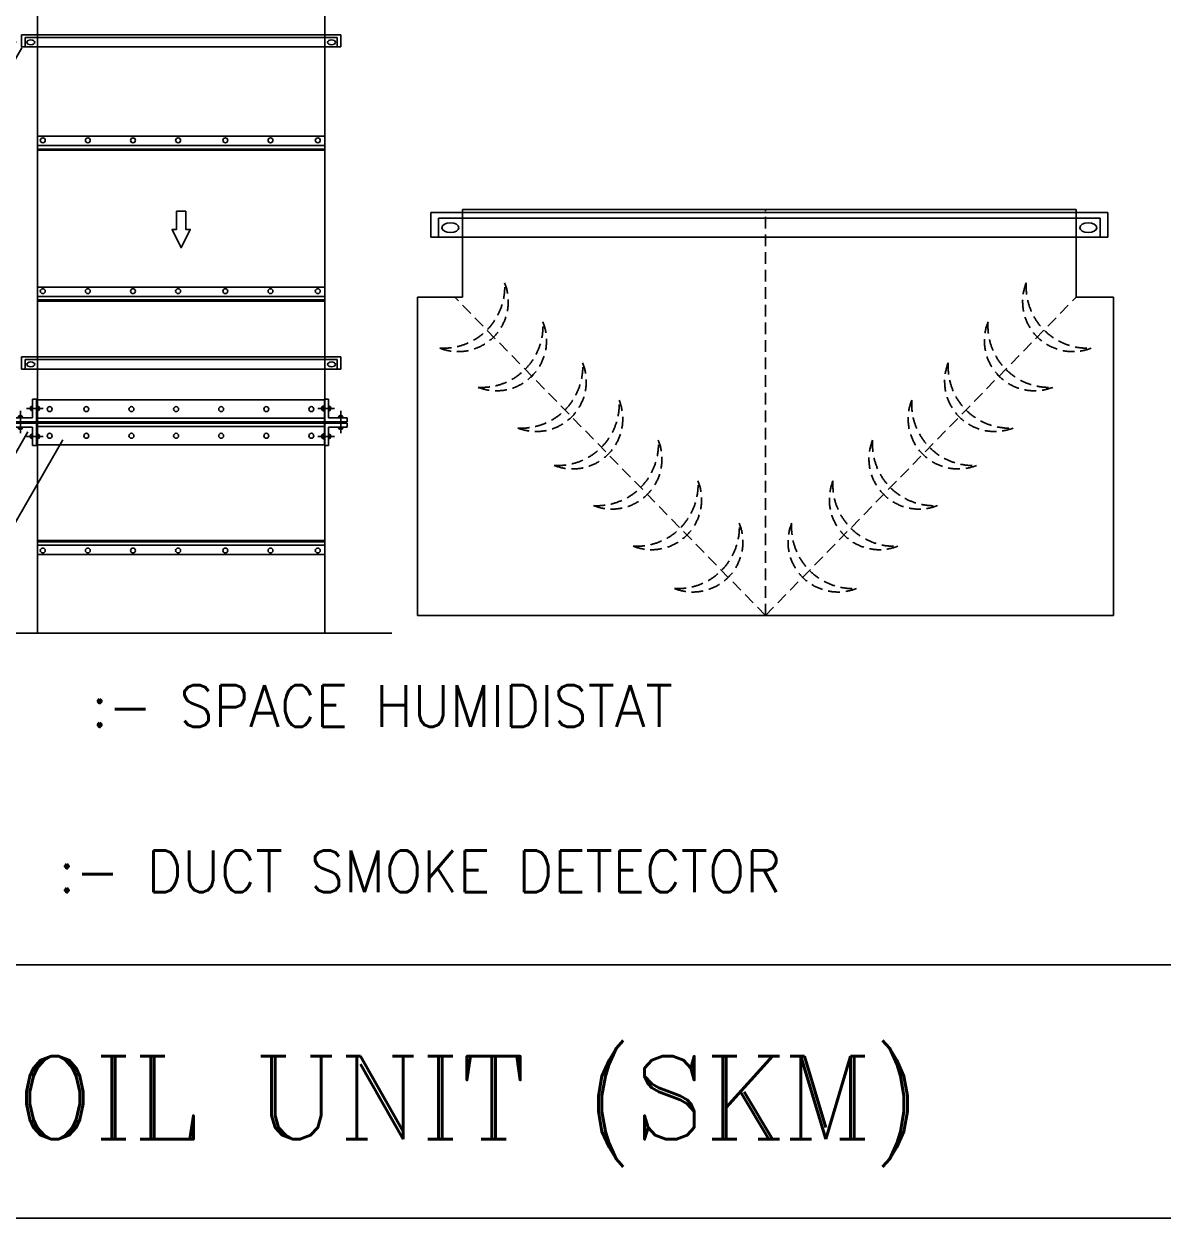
# Model space of a CAD drawing. Extents: x 462150 to 608263, y 35809 to 85242.
# Drawn here: x 517754 to 521027, y 52752 to 56182 of the extents above; entities that cross this region are included whole.
import ezdxf
from ezdxf.enums import TextEntityAlignment as Align

# ---------------------------------------------------------------- set-up
doc = ezdxf.new("R2010")
doc.units = 0
doc.header["$LTSCALE"] = 500
doc.header["$MEASUREMENT"] = 0
doc.linetypes.add('DSH1', pattern=[0.101, 0.067, -0.034])
doc.linetypes.add('HIDDEN2', pattern=[4.7625, 3.175, -1.5875])
for name, color, linetype in [('ARROW', 2, 'Continuous'), ('DUCT-OP', 3, 'Continuous'), ('EQP', 1, 'Continuous'), ('EXHD', 4, 'Continuous'), ('M_ARR', 2, 'Continuous'), ('PL-W-TEXT', 7, 'Continuous'), ('S-DUCT', 3, 'Continuous'), ('Text', 50, 'Continuous'), ('text-', 7, 'Continuous'), ('TXT', 2, 'Continuous')]:
    doc.layers.add(name, color=color, linetype=linetype)
doc.styles.add('FF-LOOP', font='romanc.shx', dxfattribs={"height": 2})
doc.styles.add('MOHAMED', font='STENCIL.SHX', dxfattribs={"height": 105})
doc.styles.add('MON', font='romans.shx', dxfattribs={"width": 0.9, "height": 105})

# ---------------------------------------------------------------- blocks, each defined once
blk = doc.blocks.new('sup2')
at = {"layer": 'EQP'}
for p, q in [((-555.6, 35), (-500, 35)), ((-555.6, 35), (-555.6, -35)), ((555.6, 35), (500, 35)), ((555.6, 35), (555.6, -35)), ((-500, 18.9), (-542.9, 18.9)), ((-542.9, 18.9), (-542.9, -35)), ((500, 18.9), (542.9, 18.9)), ((542.9, 18.9), (542.9, -35)), ((-555.6, -35), (-500, -35)), ((555.6, -35), (500, -35))]:
    blk.add_line(p, q, dxfattribs=at)
at = {"layer": 'EQP', "linetype": 'HIDDEN2'}
for p, q in [((500, 35), (-500, 35)), ((500, 18.9), (-500, 18.9)), ((500, -35), (-500, -35))]:
    blk.add_line(p, q, dxfattribs=at)
at = {"layer": 'EQP'}
for centre in [(-523.6, -8.3), (523.6, -8.3)]:
    blk.add_circle(centre, 13.9, dxfattribs=at)
blk = doc.blocks.new('ARR00A')
at = {"layer": 'M_ARR'}
blk.add_lwpolyline([(-7, 0.88), (-7, -0.88), (-3.5, -0.88), (-3.5, -1.75), (0, 0), (-3.5, 1.75), (-3.5, 0.88)], close=True, dxfattribs=at)
blk = doc.blocks.new('A$C27B15C2C')
at = {"layer": 'EQP'}
for p, q in [((0, 80.8), (1650, 80.8)), ((0, 73.7), (1650, 73.7)), ((0, 53.7), (1650, 53.7)), ((0, 0), (1650, 0))]:
    blk.add_line(p, q, dxfattribs=at)
for centre in [(31.1, 23.7), (290.3, 23.7), (549.5, 23.7), (808.6, 23.7), (1080.3, 23.7), (1339.5, 23.7), (1611.2, 23.7)]:
    blk.add_circle(centre, 14.1, dxfattribs=at)
blk = doc.blocks.new('A$C22B84A89')
at = {"layer": 'EQP'}
for p, q in [((167.6, 213.4), (71.7, 213.4)), ((106, 266.2), (129.6, 266.2)), ((106, 160.2), (106, 266.2)), ((106, 195.7), (106, 231.1)), ((129.6, 136.7), (129.6, 266.2)), ((134.3, 262.7), (1779.6, 262.7)), ((134.3, 195.7), (134.3, 231.1)), ((1746.3, 213.4), (1842.2, 213.4)), ((1779.6, 195.7), (1779.6, 231.1)), ((1807.9, 266.2), (1784.3, 266.2)), ((1784.3, 136.7), (1784.3, 266.2)), ((1807.9, 160.2), (1807.9, 266.2)), ((1807.9, 195.7), (1807.9, 231.1)), ((0, 160.2), (106, 160.2)), ((0, 136.7), (0, 160.2)), ((54.3, 160.2), (19, 160.2)), ((36.6, 71.4), (36.6, 199.1)), ((134.3, 156.7), (1779.6, 156.7)), ((1913.9, 160.2), (1807.9, 160.2)), ((1859.6, 160.2), (1894.9, 160.2)), ((1877.3, 71.4), (1877.3, 199.1)), ((1913.9, 136.7), (1913.9, 160.2)), ((129.6, 136.7), (0, 136.7)), ((0, 133.1), (205.1, 133.1)), ((129.6, 129.6), (0, 129.6)), ((0, 129.6), (0, 106)), ((0, 106), (106, 106)), ((54.3, 106), (19, 106)), ((106, 106), (106, 0)), ((106, 70.5), (106, 35.2)), ((129.6, 129.6), (129.6, 0)), ((134.3, 136.7), (1779.6, 136.7)), ((134.3, 129.6), (1779.6, 129.6)), ((134.3, 109.6), (1779.6, 109.6)), ((134.3, 70.5), (134.3, 35.2)), ((1913.9, 133.1), (1708.8, 133.1)), ((1779.6, 70.5), (1779.6, 35.2)), ((1784.3, 136.7), (1913.9, 136.7)), ((1784.3, 129.6), (1784.3, 0)), ((1784.3, 129.6), (1913.9, 129.6)), ((1913.9, 106), (1807.9, 106)), ((1807.9, 106), (1807.9, 0)), ((1807.9, 70.5), (1807.9, 35.2)), ((1859.6, 106), (1894.9, 106)), ((1913.9, 129.6), (1913.9, 106)), ((167.6, 52.9), (71.7, 52.9)), ((134.3, 3.5), (1779.6, 3.5)), ((1746.3, 52.9), (1842.2, 52.9)), ((106, 0), (129.6, 0)), ((1807.9, 0), (1784.3, 0))]:
    blk.add_line(p, q, dxfattribs=at)
for centre in [(205, 209.7), (415.8, 209.7), (674.9, 209.7), (931.4, 209.7), (1190.6, 209.7), (1449.7, 209.7), (1708.9, 209.7), (205, 56.5), (415.8, 56.5), (674.9, 56.5), (931.4, 56.5), (1190.6, 56.5), (1449.7, 56.5), (1708.9, 56.5)]:
    blk.add_circle(centre, 14.1, dxfattribs=at)
for points in [[(89, 208.7), (89.1, 218.6), (88.4, 212), (88.4, 214.9)], [(90.3, 205.4), (90.3, 221.5), (89, 208.7), (89.1, 218.6)], [(92.2, 202.4), (92.1, 224.4), (90.3, 205.4), (90.3, 221.5)], [(94.3, 200.2), (94.2, 226.6), (92.2, 202.4), (92.1, 224.4)], [(97.2, 198.2), (97.2, 228.5), (94.3, 200.2), (94.2, 226.6)], [(101.3, 196.3), (101.3, 230.5), (97.2, 198.2), (97.2, 228.5)], [(106, 195.7), (106, 231.2), (101.3, 196.3), (101.3, 230.5)], [(134.3, 195.7), (134.3, 231.2), (139, 196.3), (139, 230.5)], [(139, 196.3), (139, 230.5), (143.1, 198.2), (143.1, 228.5)], [(143.1, 198.2), (143.1, 228.5), (146, 200.2), (146.1, 226.6)], [(146, 200.2), (146.1, 226.6), (148.2, 202.4), (148.3, 224.4)], [(148.2, 202.4), (148.3, 224.4), (150, 205.4), (150, 221.5)], [(150, 205.4), (150, 221.5), (151.3, 208.7), (151.2, 218.6)], [(151.3, 208.7), (151.2, 218.6), (151.9, 212), (151.9, 214.9)], [(1762.6, 208.7), (1762.7, 218.6), (1762, 212), (1762, 214.9)], [(1763.9, 205.4), (1763.9, 221.5), (1762.6, 208.7), (1762.7, 218.6)], [(1765.7, 202.4), (1765.6, 224.4), (1763.9, 205.4), (1763.9, 221.5)], [(1767.9, 200.2), (1767.8, 226.6), (1765.7, 202.4), (1765.6, 224.4)], [(1770.7, 198.2), (1770.7, 228.5), (1767.9, 200.2), (1767.8, 226.6)], [(1774.8, 196.3), (1774.8, 230.5), (1770.7, 198.2), (1770.7, 228.5)], [(1779.6, 195.7), (1779.6, 231.2), (1774.8, 196.3), (1774.8, 230.5)], [(1807.9, 195.7), (1807.9, 231.2), (1812.6, 196.3), (1812.6, 230.5)], [(1812.6, 196.3), (1812.6, 230.5), (1816.7, 198.2), (1816.7, 228.5)], [(1816.7, 198.2), (1816.7, 228.5), (1819.6, 200.2), (1819.7, 226.6)], [(1819.6, 200.2), (1819.7, 226.6), (1821.7, 202.4), (1821.8, 224.4)], [(1821.7, 202.4), (1821.8, 224.4), (1823.6, 205.4), (1823.6, 221.5)], [(1823.6, 205.4), (1823.6, 221.5), (1824.9, 208.7), (1824.8, 218.6)], [(1824.9, 208.7), (1824.8, 218.6), (1825.4, 212), (1825.4, 214.9)], [(54.3, 160.2), (18.9, 160.2), (53.7, 165), (19.5, 165)], [(53.7, 165), (19.5, 165), (51.9, 169.1), (21.5, 169.1)], [(51.9, 169.1), (21.5, 169.1), (49.8, 171.9), (23.4, 172)], [(49.8, 171.9), (23.4, 172), (47.6, 174.1), (25.6, 174.2)], [(47.6, 174.1), (25.6, 174.2), (44.6, 175.9), (28.5, 175.9)], [(44.6, 175.9), (28.5, 175.9), (41.3, 177.3), (31.4, 177.2)], [(41.3, 177.3), (31.4, 177.2), (38, 177.8), (35.1, 177.8)], [(1859.6, 160.2), (1895, 160.2), (1860.2, 165), (1894.3, 165)], [(1860.2, 165), (1894.3, 165), (1862, 169.1), (1892.4, 169.1)], [(1862, 169.1), (1892.4, 169.1), (1864.1, 171.9), (1890.5, 172)], [(1864.1, 171.9), (1890.5, 172), (1866.3, 174.1), (1888.2, 174.2)], [(1866.3, 174.1), (1888.2, 174.2), (1869.3, 175.9), (1885.3, 175.9)], [(1869.3, 175.9), (1885.3, 175.9), (1872.6, 177.3), (1882.5, 177.2)], [(1872.6, 177.3), (1882.5, 177.2), (1875.9, 177.8), (1878.8, 177.8)], [(54.3, 106), (18.9, 106), (53.7, 101.3), (19.5, 101.3)], [(53.7, 101.3), (19.5, 101.3), (51.9, 97.2), (21.5, 97.2)], [(51.9, 97.2), (21.5, 97.2), (49.8, 94.3), (23.4, 94.2)], [(49.8, 94.3), (23.4, 94.2), (47.6, 92.2), (25.6, 92.1)], [(47.6, 92.2), (25.6, 92.1), (44.6, 90.3), (28.5, 90.3)], [(44.6, 90.3), (28.5, 90.3), (41.3, 89), (31.4, 89.1)], [(41.3, 89), (31.4, 89.1), (38, 88.4), (35.1, 88.4)], [(101.3, 69.9), (101.3, 35.8), (97.2, 68.1), (97.2, 37.7)], [(106, 70.5), (106, 35.1), (101.3, 69.9), (101.3, 35.8)], [(134.3, 70.5), (134.3, 35.1), (139, 69.9), (139, 35.8)], [(139, 69.9), (139, 35.8), (143.1, 68.1), (143.1, 37.7)], [(1774.8, 69.9), (1774.8, 35.8), (1770.7, 68.1), (1770.7, 37.7)], [(1779.6, 70.5), (1779.6, 35.1), (1774.8, 69.9), (1774.8, 35.8)], [(1807.9, 70.5), (1807.9, 35.1), (1812.6, 69.9), (1812.6, 35.8)], [(1812.6, 69.9), (1812.6, 35.8), (1816.7, 68.1), (1816.7, 37.7)], [(1859.6, 106), (1895, 106), (1860.2, 101.3), (1894.3, 101.3)], [(1860.2, 101.3), (1894.3, 101.3), (1862, 97.2), (1892.4, 97.2)], [(1862, 97.2), (1892.4, 97.2), (1864.1, 94.3), (1890.5, 94.2)], [(1864.1, 94.3), (1890.5, 94.2), (1866.3, 92.2), (1888.2, 92.1)], [(1866.3, 92.2), (1888.2, 92.1), (1869.3, 90.3), (1885.3, 90.3)], [(1869.3, 90.3), (1885.3, 90.3), (1872.6, 89), (1882.5, 89.1)], [(1872.6, 89), (1882.5, 89.1), (1875.9, 88.4), (1878.8, 88.4)], [(89, 57.5), (89.1, 47.7), (88.4, 54.2), (88.4, 51.3)], [(90.3, 60.9), (90.3, 44.8), (89, 57.5), (89.1, 47.7)], [(92.2, 63.8), (92.1, 41.9), (90.3, 60.9), (90.3, 44.8)], [(94.3, 66), (94.2, 39.7), (92.2, 63.8), (92.1, 41.9)], [(97.2, 68.1), (97.2, 37.7), (94.3, 66), (94.2, 39.7)], [(143.1, 68.1), (143.1, 37.7), (146, 66), (146.1, 39.7)], [(146, 66), (146.1, 39.7), (148.2, 63.8), (148.3, 41.9)], [(148.2, 63.8), (148.3, 41.9), (150, 60.9), (150, 44.8)], [(150, 60.9), (150, 44.8), (151.3, 57.5), (151.2, 47.7)], [(151.3, 57.5), (151.2, 47.7), (151.9, 54.2), (151.9, 51.3)], [(1762.6, 57.5), (1762.7, 47.7), (1762, 54.2), (1762, 51.3)], [(1763.9, 60.9), (1763.9, 44.8), (1762.6, 57.5), (1762.7, 47.7)], [(1765.7, 63.8), (1765.6, 41.9), (1763.9, 60.9), (1763.9, 44.8)], [(1767.9, 66), (1767.8, 39.7), (1765.7, 63.8), (1765.6, 41.9)], [(1770.7, 68.1), (1770.7, 37.7), (1767.9, 66), (1767.8, 39.7)], [(1816.7, 68.1), (1816.7, 37.7), (1819.6, 66), (1819.7, 39.7)], [(1819.6, 66), (1819.7, 39.7), (1821.7, 63.8), (1821.8, 41.9)], [(1821.7, 63.8), (1821.8, 41.9), (1823.6, 60.9), (1823.6, 44.8)], [(1823.6, 60.9), (1823.6, 44.8), (1824.9, 57.5), (1824.8, 47.7)], [(1824.9, 57.5), (1824.8, 47.7), (1825.4, 54.2), (1825.4, 51.3)]]:
    blk.add_solid(points, dxfattribs=at)
blk = doc.blocks.new('A$C4DDA35D4')
for p, q in [((5383.2, 4580), (3483.2, 6230)), ((4813.2, 0), (2373.2, 0))]:
    blk.add_line(p, q)
at = {"layer": 'DUCT-OP'}
for p, q in [((2777.3, 3841.2), (2777.3, 0)), ((4427.3, 3841.2), (4427.3, 0))]:
    blk.add_line(p, q, dxfattribs=at)
at = {"layer": 'EQP', "color": 2, "linetype": 'DSH1'}
for radius in [1379.3, 922.4, 616.8]:
    blk.add_arc((4839.8, 3841.2), radius, 139, 180, dxfattribs=at)
at = {"layer": 'S-DUCT'}
for p, q in [((3291.7, 5204.1), (3886.5, 5879.8)), ((3291.7, 5204.1), (3886.5, 5879.8)), ((4530.2, 4113.8), (5132.4, 4797.9))]:
    blk.add_line(p, q, dxfattribs=at)
blk.add_lwpolyline([(3291.7, 5204.1), (4530.2, 4113.8, 0.180829), (4427.3, 3843.8), (2777.3, 3841.2, -0.180829), (3283.2, 5194.3)], format="xyb", close=True, dxfattribs=at)
blk.add_lwpolyline([(3140.4, 5010, -0.028286), (3283.2, 5194.3), (3291.7, 5204.1), (3512.1, 5010)], format="xyb", dxfattribs=at)
at = {"layer": 'text-'}
for p, q in [((2022.3, 2212.6), (2686.4, 3362.8)), ((2022.3, 2212.6), (0, 2212.6)), ((2314.1, 449.6), (2722.2, 1156.4)), ((2347.9, 117.3), (2921.9, 1111.3)), ((2314.1, 449.6), (360.5, 449.6)), ((2347.9, 117.3), (367.6, 117.3))]:
    blk.add_line(p, q, dxfattribs=at)
at = {"layer": 'TXT'}
blk.add_lwpolyline([(2655, 3396.4), (2557.7, 3493.7), (2460.4, 3396.4), (2557.7, 3299.1)], close=True, dxfattribs=at)
at = {"xscale": -1}
for name, p, rotation in [('A$C27B15C2C', (3769, 5746.2), 138.6416112076381), ('A$C22B84A89', (3366.2, 5488.4), 138.6416112076381), ('A$C22B84A89', (2641.7, 3846.1), 180), ('A$C27B15C2C', (2776, 2855.3), 180), ('A$C27B15C2C', (2776, 1988.9), 180)]:
    blk.add_blockref(name, p, dxfattribs=dict(at, rotation=rotation))
for name, p in [('A$C22B84A89', (2641.7, 1078.2)), ('A$C27B15C2C', (2776, 451.7))]:
    blk.add_blockref(name, p)
at = {"layer": 'ARROW', "yscale": 30, "zscale": 30}
for p, xscale, rotation in [((4154.6, 4898.9), -30.0000000000065, 54.29561487505486), ((3602.3, 2214.7), -30, 90)]:
    blk.add_blockref('ARR00A', p, dxfattribs=dict(at, xscale=xscale, rotation=rotation))
at = {"layer": 'EQP', "xscale": 1.649999999994179, "zscale": 1.649999999999999}
for p in [(3602.3, 3403), (3602.3, 1553)]:
    blk.add_blockref('sup2', p, dxfattribs=at)
at = {"layer": 'TXT', "style": 'MOHAMED', "width": 0.9}
for s, p in [('S', (2524.5, 3446.5)), ('FOR SESMIC DUCT SUPPORT', (28.3, 2329.4)), ('FOR DUCT REINFORCEMENT', (388.8, 566.4)), ('FOR DUCT REINFORCEMENT', (389.4, 251.4))]:
    blk.add_text(s, height=100, dxfattribs=at).set_placement(p, align=Align.TOP_LEFT)

msp = doc.modelspace()

# ---------------------------------------------------------------- linework, layer by layer
for p, q in [((532372.4, 53479.4), (506272.1, 53479.4)), ((532372.4, 52751.9), (506272.1, 52751.9))]:
    msp.add_line(p, q)
at = {"layer": 'EXHD', "color": 2, "linetype": 'DSH1'}
for q in [(519884.8, 55648.5), (518992.5, 55396.9), (520777, 55396.9)]:
    msp.add_line((519884.8, 54482.9), q, dxfattribs=at)
for centre, radius, start, end in [((518959, 55427.2), 176.8, 266.8338, 3.6275), ((519002, 55384.5), 143.9, 248.4852, 21.9761), ((520767.5, 55384.5), 143.9, 158.0239, 291.5148), ((520810.5, 55427.2), 176.8, 176.3725, 273.1662), ((519111.9, 55272), 143.9, 248.4852, 21.9761), ((519068.9, 55314.6), 176.8, 266.8338, 3.6275), ((520657.6, 55272), 143.9, 158.0239, 291.5148), ((520700.6, 55314.6), 176.8, 176.3725, 273.1662), ((519183.1, 55197.6), 176.8, 266.8338, 3.6275), ((519226.1, 55155), 143.9, 248.4852, 21.9761), ((520543.4, 55155), 143.9, 158.0239, 291.5148), ((520586.4, 55197.6), 176.8, 176.3725, 273.1662), ((519287.9, 55090.3), 176.8, 266.8338, 3.6275), ((519330.9, 55047.6), 143.9, 248.4852, 21.9761), ((520438.6, 55047.6), 143.9, 158.0239, 291.5148), ((520481.6, 55090.3), 176.8, 176.3725, 273.1662), ((519400.5, 54974.9), 176.8, 266.8338, 3.6275), ((519443.5, 54932.3), 143.9, 248.4852, 21.9761), ((520326, 54932.3), 143.9, 158.0239, 291.5148), ((520369, 54974.9), 176.8, 176.3725, 273.1662), ((519557.4, 54815.6), 143.9, 248.4852, 21.9761), ((519514.4, 54858.3), 176.8, 266.8338, 3.6275), ((520212.2, 54815.6), 143.9, 158.0239, 291.5148), ((520255.2, 54858.3), 176.8, 176.3725, 273.1662), ((519633, 54736.8), 176.8, 266.8338, 3.6275), ((519676, 54694.1), 143.9, 248.4852, 21.9761), ((520093.5, 54694.1), 143.9, 158.0239, 291.5148), ((520136.5, 54736.8), 176.8, 176.3725, 273.1662)]:
    msp.add_arc(centre, radius, start, end, dxfattribs=at)
at = {"layer": 'S-DUCT'}
for p, q in [((519014.8, 55648.5), (519014.8, 55396.9)), ((520777, 55648.5), (519014.8, 55648.5)), ((520777, 55648.5), (520777, 55396.9)), ((519014.8, 55396.9), (518884.8, 55396.9)), ((518884.8, 55396.9), (518884.8, 54482.9)), ((520777, 55396.9), (520884.8, 55396.9)), ((520884.8, 55396.9), (520884.8, 54482.9)), ((518884.8, 54482.9), (520884.8, 54482.9)), ((520777, 54482.9), (520884.8, 54482.9))]:
    msp.add_line(p, q, dxfattribs=at)

# ---------------------------------------------------------------- block references
at = {"xscale": 0.5, "yscale": 0.5, "zscale": 0.5}
msp.add_blockref('A$C4DDA35D4', (516405, 54431.7), dxfattribs=at)
at = {"layer": 'EQP', "xscale": 1.75, "zscale": 1.75}
msp.add_blockref('sup2', (519895.9, 55604.9), dxfattribs=at)

# ---------------------------------------------------------------- texts
at = {"layer": 'PL-W-TEXT', "style": 'FF-LOOP'}
msp.add_text('FAN COIL UNIT (SKM)', height=238.14, dxfattribs=at).set_placement((516710.4, 52978.5, 0))
at = {"layer": 'Text', "linetype": 'Continuous', "style": 'MON', "width": 0.95}
for s, p in [(':- SPACE HUMIDISTAT', (517947.5, 54162.7)), (':- DUCT SMOKE DETECTOR', (517853.3, 53688.1))]:
    msp.add_text(s, height=120, dxfattribs=at).set_placement(p)

doc.saveas('drawing.dxf')
